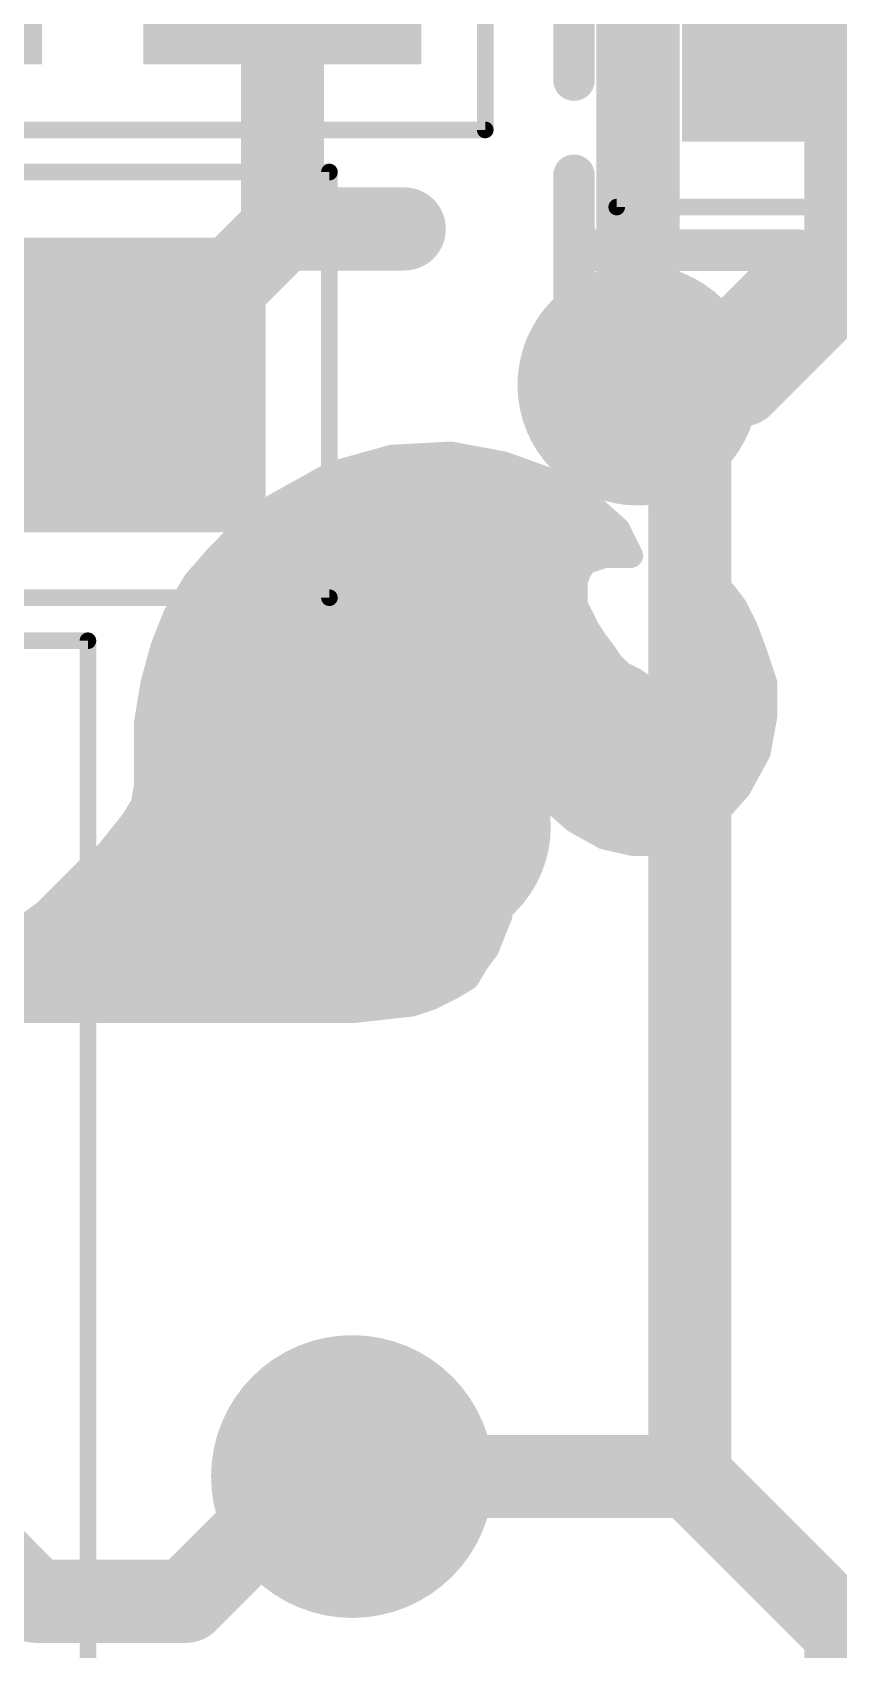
# Model space of a CAD drawing. Extents: x -0.3 to 20.6, y -0.3 to 38.4.
# Drawn here: x 14.262 to 16.727, y 10.901 to 15.84 of the extents above; entities that cross this region are included whole.
import ezdxf

# ---------------------------------------------------------------- set-up
doc = ezdxf.new("R2010")
doc.units = 0
for name, color, linetype in [('1', 12, 'CONTINUOUS'), ('16', 132, 'CONTINUOUS'), ('18', 110, 'CONTINUOUS'), ('22', 40, 'CONTINUOUS'), ('39', 12, 'CONTINUOUS')]:
    doc.layers.add(name, color=color, linetype=linetype)

# ---------------------------------------------------------------- blocks, each defined once
blk = doc.blocks.new('RECT')
blk.add_solid([(-0.5, -0.5), (0.5, -0.5), (-0.5, 0.5), (0.5, 0.5)])
blk = doc.blocks.new('ROUNDV')
at = {"const_width": 0.5}
blk.add_lwpolyline([(0, -0.25, 1), (0, 0.25, 1), (0, -0.25)], format="xyb", dxfattribs=at)

msp = doc.modelspace()

# ---------------------------------------------------------------- linework, layer by layer
at = {"layer": '1', "const_width": 0.254}
for points in [[(15.0263, 16.1925), (15.0263, 15.24)], [(16.7481, 16.0569), (16.7481, 15.0813)], [(15.0263, 15.24), (14.55, 14.7637)], [(15.0263, 15.24), (15.3988, 15.24)], [(16.7481, 15.0813), (16.4306, 14.7637)], [(16.4306, 14.7637), (16.1131, 14.7637)], [(13.8113, 11.5094), (14.2716, 11.049)], [(14.732, 11.049), (15.113, 11.43)], [(15.113, 11.43), (15.24, 11.43)], [(14.2716, 11.049), (14.732, 11.049)]]:
    msp.add_lwpolyline(points, dxfattribs=at)
at = {"layer": '1', "const_width": 0.127}
for points in [[(15.0263, 15.3035, 1), (15.0263, 15.1765)], [(15.0712, 15.1951, 1), (14.9813, 15.2849)], [(15.3988, 15.1765, 1), (15.3988, 15.3035)], [(14.9628, 15.24, 1), (15.0898, 15.24)], [(16.793, 15.0363, 1), (16.7032, 15.1262)], [(16.6846, 15.0813, 1), (16.8116, 15.0813)], [(14.5051, 14.8087, 1), (14.5949, 14.7188)], [(16.1131, 14.8272, 1), (16.1131, 14.7003)], [(16.3857, 14.8087, 1), (16.4755, 14.7188)], [(16.4306, 14.7003, 1), (16.4306, 14.8272)], [(15.113, 11.4935, 1), (15.113, 11.3665)], [(15.1579, 11.3851, 1), (15.0681, 11.4749)], [(15.24, 11.3665, 1), (15.24, 11.4935)], [(14.2716, 11.1125, 1), (14.2716, 10.9855)], [(14.732, 10.9855, 1), (14.732, 11.1125)], [(14.2267, 11.0041, 1), (14.3165, 11.0939)], [(14.6871, 11.0939, 1), (14.7769, 11.0041)]]:
    msp.add_lwpolyline(points, format="xyb", dxfattribs=at)
at = {"layer": '16', "const_width": 0.254}
for points in [[(16.1131, 16.2719), (16.1131, 14.7637)], [(16.2719, 14.605), (16.1131, 14.7637)], [(16.2719, 11.43), (16.2719, 14.605)], [(15.24, 11.43), (16.2719, 11.43)], [(16.2719, 11.43), (16.7481, 10.9538)], [(16.7481, 10.9538), (16.7481, 10.1759)]]:
    msp.add_lwpolyline(points, dxfattribs=at)
at = {"layer": '16', "const_width": 0.127}
for points in [[(16.158, 14.8087, 1), (16.0682, 14.7188)], [(16.0496, 14.7637, 1), (16.1766, 14.7637)], [(16.3354, 14.605, 1), (16.2084, 14.605)], [(16.227, 14.5601, 1), (16.3168, 14.6499)], [(15.24, 11.4935, 1), (15.24, 11.3665)], [(16.3168, 11.4749, 1), (16.227, 11.3851)], [(16.2719, 11.3665, 1), (16.2719, 11.4935)], [(16.2084, 11.43, 1), (16.3354, 11.43)], [(16.8116, 10.9538, 1), (16.6846, 10.9538)], [(16.7032, 10.9088, 1), (16.793, 10.9987)]]:
    msp.add_lwpolyline(points, format="xyb", dxfattribs=at)
at = {"layer": '22'}
for points, const_width in [([(15.9175, 15.6947), (15.9175, 16.1523)], 0.127), ([(16.3751, 15.6947), (16.6039, 15.9235)], 0.127), ([(15.9175, 14.9463), (15.9175, 15.4039)], 0.127), ([(16.6039, 15.1751), (15.9175, 15.1751)], 0.127), ([(16.3751, 14.9463), (16.6039, 15.1751)], 0.127), ([(15.1809, 14.4928), (15.3609, 14.5428)], 0.0762), ([(15.3609, 14.5428), (15.5409, 14.5528)], 0.0762), ([(15.5409, 14.5528), (15.7009, 14.5228)], 0.0762), ([(15.0009, 14.3928), (15.1809, 14.4928)], 0.0762), ([(15.7009, 14.5228), (15.8409, 14.4728)], 0.0762), ([(15.1543, 14.478), (15.8264, 14.478)], 0.0762), ([(15.8409, 14.4728), (15.9609, 14.4028)], 0.0762), ([(14.9109, 14.3228), (15.0009, 14.3928)], 0.0762), ([(15.0171, 14.4018), (15.9621, 14.4018)], 0.0762), ([(15.9609, 14.4028), (16.0509, 14.3228)], 0.0762), ([(14.8309, 14.2428), (14.9109, 14.3228)], 0.0762), ([(14.9145, 14.3256), (16.0478, 14.3256)], 0.0762), ([(16.0509, 14.3228), (16.0909, 14.2428)], 0.0762), ([(14.7609, 14.1628), (14.8309, 14.2428)], 0.0762), ([(14.8375, 14.2494), (16.0876, 14.2494)], 0.0762), ([(16.0109, 14.2428), (15.9809, 14.2328)], 0.0762), ([(16.0909, 14.2428), (16.0109, 14.2428)], 0.0762), ([(15.9309, 14.1928), (15.9209, 14.1628)], 0.0762), ([(15.9509, 14.2228), (15.9309, 14.1928)], 0.0762), ([(15.9809, 14.2328), (15.9509, 14.2228)], 0.0762), ([(14.7009, 14.0628), (14.7609, 14.1628)], 0.0762), ([(14.77, 14.1732), (15.9244, 14.1732)], 0.0762), ([(15.9209, 14.1628), (15.9209, 14.0928)], 0.0762), ([(14.7215, 14.097), (15.9209, 14.097)], 0.0762), ([(15.9209, 14.0928), (15.9409, 14.0528)], 0.0762), ([(16.3709, 14.1028), (16.3709, 14.1328)], 0.0762), ([(16.3709, 14.1328), (16.3809, 14.1228)], 0.0762), ([(16.3809, 14.0728), (16.3709, 14.1028)], 0.0762), ([(16.3729, 14.097), (16.4003, 14.097)], 0.0762), ([(16.3809, 14.1228), (16.4109, 14.0828)], 0.0762), ([(14.6609, 13.9628), (14.7009, 14.0628)], 0.0762), ([(15.9409, 14.0528), (15.9609, 14.0128)], 0.0762), ([(16.3709, 14.0028), (16.3809, 14.0428)], 0.0762), ([(16.3809, 14.0428), (16.3809, 14.0728)], 0.0762), ([(16.4109, 14.0828), (16.4409, 14.0228)], 0.0762), ([(14.6841, 14.0208), (15.9569, 14.0208)], 0.0762), ([(15.9609, 14.0128), (15.9809, 13.9828)], 0.0762), ([(16.3609, 13.9528), (16.3709, 14.0028)], 0.0762), ([(16.3754, 14.0208), (16.4417, 14.0208)], 0.0762), ([(16.4409, 14.0228), (16.4709, 13.9428)], 0.0762), ([(14.6309, 13.8528), (14.6609, 13.9628)], 0.0762), ([(14.656, 13.9446), (16.0096, 13.9446)], 0.0762), ([(15.9809, 13.9828), (16.0109, 13.9428)], 0.0762), ([(16.0109, 13.9428), (16.0309, 13.9128)], 0.0762), ([(16.3409, 13.9128), (16.3609, 13.9528)], 0.0762), ([(16.3568, 13.9446), (16.4703, 13.9446)], 0.0762), ([(16.4709, 13.9428), (16.5009, 13.8528)], 0.0762), ([(16.0309, 13.9128), (16.0609, 13.8828)], 0.0762), ([(16.3109, 13.8728), (16.3409, 13.9128)], 0.0762), ([(14.6109, 13.7328), (14.6309, 13.8528)], 0.0762), ([(14.6352, 13.8684), (16.0898, 13.8684)], 0.0762), ([(16.0609, 13.8828), (16.1009, 13.8628)], 0.0762), ([(16.1009, 13.8628), (16.1309, 13.8428)], 0.0762), ([(16.1309, 13.8428), (16.1709, 13.8328)], 0.0762), ([(16.2309, 13.8328), (16.2509, 13.8428)], 0.0762), ([(16.2509, 13.8428), (16.2809, 13.8528)], 0.0762), ([(16.2809, 13.8528), (16.3109, 13.8728)], 0.0762), ([(16.3043, 13.8684), (16.4957, 13.8684)], 0.0762), ([(16.5009, 13.8528), (16.5009, 13.7528)], 0.0762), ([(14.6208, 13.7922), (16.5009, 13.7922)], 0.0762), ([(16.1709, 13.8328), (16.2009, 13.8228)], 0.0762), ([(16.2009, 13.8228), (16.2309, 13.8328)], 0.0762), ([(16.5009, 13.7528), (16.4809, 13.6428)], 0.0762), ([(14.6109, 13.5428), (14.6109, 13.7328)], 0.0762), ([(14.6109, 13.716), (16.4942, 13.716)], 0.0762), ([(15.4709, 13.6628), (15.4209, 13.6228)], 0.0762), ([(15.5309, 13.6828), (15.4709, 13.6628)], 0.0762), ([(15.6009, 13.6828), (15.5309, 13.6828)], 0.0762), ([(15.6709, 13.6528), (15.6009, 13.6828)], 0.0762), ([(15.7509, 13.5828), (15.6709, 13.6528)], 0.0762), ([(14.6109, 13.6398), (15.4422, 13.6398)], 0.0762), ([(15.4209, 13.6228), (15.3809, 13.5628)], 0.0762), ([(15.6858, 13.6398), (16.4793, 13.6398)], 0.0762), ([(16.4809, 13.6428), (16.4209, 13.5328)], 0.0762), ([(14.6109, 13.5636), (15.3815, 13.5636)], 0.0762), ([(15.3809, 13.5628), (15.3609, 13.4828)], 0.0762), ([(15.8409, 13.5028), (15.7509, 13.5828)], 0.0762), ([(15.7726, 13.5636), (16.4377, 13.5636)], 0.0762), ([(14.6009, 13.4828), (14.6109, 13.5428)], 0.0762), ([(15.9209, 13.4328), (15.8409, 13.5028)], 0.0762), ([(16.4209, 13.5328), (16.3409, 13.4428)], 0.0762), ([(14.5709, 13.4328), (14.6009, 13.4828)], 0.0762), ([(14.6017, 13.4874), (15.3621, 13.4874)], 0.0762), ([(15.3609, 13.4828), (15.3609, 13.4028)], 0.0762), ([(15.8586, 13.4874), (16.3806, 13.4874)], 0.0762), ([(14.5309, 13.3828), (14.5709, 13.4328)], 0.0762), ([(14.5536, 13.4112), (15.3609, 13.4112)], 0.0762), ([(15.3609, 13.4028), (15.3709, 13.3528)], 0.0762), ([(16.0109, 13.3828), (15.9209, 13.4328)], 0.0762), ([(15.9598, 13.4112), (16.2967, 13.4112)], 0.0762), ([(16.3409, 13.4428), (16.2709, 13.3928)], 0.0762), ([(14.4909, 13.3328), (14.5309, 13.3828)], 0.0762), ([(15.3709, 13.3528), (15.3909, 13.3028)], 0.0762), ([(15.6609, 13.3328), (15.6709, 13.3528)], 0.0762), ([(15.6709, 13.3528), (15.6809, 13.3628)], 0.0762), ([(15.6809, 13.3628), (15.6909, 13.3428)], 0.0762), ([(16.1009, 13.3628), (16.0109, 13.3828)], 0.0762), ([(16.1809, 13.3628), (16.1009, 13.3628)], 0.0762), ([(16.2709, 13.3928), (16.1809, 13.3628)], 0.0762), ([(14.4309, 13.2828), (14.4909, 13.3328)], 0.0762), ([(14.4927, 13.335), (15.3781, 13.335)], 0.0762), ([(15.3909, 13.3028), (15.4109, 13.2728)], 0.0762), ([(15.6409, 13.2828), (15.6509, 13.3128)], 0.0762), ([(15.6509, 13.3128), (15.6609, 13.3328)], 0.0762), ([(15.662, 13.335), (15.6909, 13.335)], 0.0762), ([(15.6909, 13.3428), (15.6909, 13.3228)], 0.0762), ([(15.6909, 13.3228), (15.7009, 13.2828)], 0.0762), ([(14.3709, 13.2228), (14.4309, 13.2828)], 0.0762), ([(14.4069, 13.2588), (15.425, 13.2588)], 0.0762), ([(15.4109, 13.2728), (15.4409, 13.2428)], 0.0762), ([(15.6009, 13.2428), (15.6209, 13.2628)], 0.0762), ([(15.6169, 13.2588), (15.7009, 13.2588)], 0.0762), ([(15.6209, 13.2628), (15.6409, 13.2828)], 0.0762), ([(15.7009, 13.2828), (15.7009, 13.2028)], 0.0762), ([(14.3009, 13.1528), (14.3709, 13.2228)], 0.0762), ([(15.4409, 13.2428), (15.4809, 13.2228)], 0.0762), ([(15.4809, 13.2228), (15.5109, 13.2128)], 0.0762), ([(15.5109, 13.2128), (15.5409, 13.2128)], 0.0762), ([(15.5409, 13.2128), (15.5709, 13.2228)], 0.0762), ([(15.5709, 13.2228), (15.6009, 13.2428)], 0.0762), ([(15.7009, 13.2028), (15.6909, 13.1428)], 0.0762), ([(14.2309, 13.1028), (14.3009, 13.1528)], 0.0762), ([(14.3307, 13.1826), (15.6976, 13.1826)], 0.0762), ([(14.1709, 13.0428), (14.2309, 13.1028)], 0.0762), ([(14.236, 13.1064), (15.6764, 13.1064)], 0.0762), ([(15.6909, 13.1428), (15.6709, 13.0928)], 0.0762), ([(15.6709, 13.0928), (15.6509, 13.0428)], 0.0762), ([(14.1558, 13.0302), (15.6415, 13.0302)], 0.0762), ([(15.6209, 13.0028), (15.5909, 12.9528)], 0.0762), ([(15.6509, 13.0428), (15.6209, 13.0028)], 0.0762), ([(14.0721, 12.954), (15.5917, 12.954)], 0.0762), ([(15.5909, 12.9528), (15.5409, 12.9228)], 0.0762), ([(15.5409, 12.9228), (15.4809, 12.8928)], 0.0762), ([(13.9834, 12.8778), (15.4359, 12.8778)], 0.0762), ([(15.3309, 12.8628), (15.2409, 12.8528)], 0.0762), ([(15.4209, 12.8728), (15.3309, 12.8628)], 0.0762), ([(15.4809, 12.8928), (15.4209, 12.8728)], 0.0762), ([(15.2409, 12.8528), (13.9609, 12.8528)], 0.0762)]:
    msp.add_lwpolyline(points, dxfattribs=dict(at, const_width=const_width))
for points, const_width in [([(15.8858, 15.6947, 1), (15.9493, 15.6947)], 0.0635), ([(16.3527, 15.7172, 1), (16.3976, 15.6723)], 0.0635), ([(15.9493, 15.4039, 1), (15.8858, 15.4039)], 0.0635), ([(15.9175, 15.2069, 1), (15.9175, 15.1434)], 0.0635), ([(16.6264, 15.1527, 1), (16.5815, 15.1976)], 0.0635), ([(16.6039, 15.1434, 1), (16.6039, 15.2069)], 0.0635), ([(15.8858, 14.9463, 1), (15.9493, 14.9463)], 0.0635), ([(16.3527, 14.9688, 1), (16.3976, 14.9239)], 0.0635), ([(15.3599, 14.5618, 1), (15.362, 14.5238)], 0.0381), ([(15.366, 14.5245, 1), (15.3558, 14.5612)], 0.0381), ([(15.5444, 14.5715, 1), (15.5374, 14.5341)], 0.0381), ([(15.542, 14.5338, 1), (15.5399, 14.5718)], 0.0381), ([(15.1758, 14.5112, 1), (15.186, 14.4745)], 0.0381), ([(15.1902, 14.4762, 1), (15.1717, 14.5095)], 0.0381), ([(15.7073, 14.5408, 1), (15.6945, 14.5049)], 0.0381), ([(15.6974, 14.5041, 1), (15.7044, 14.5415)], 0.0381), ([(15.1543, 14.4971, 1), (15.1543, 14.459)], 0.0381), ([(15.8505, 14.4893, 1), (15.8313, 14.4564)], 0.0381), ([(15.8264, 14.459, 1), (15.8264, 14.4971)], 0.0381), ([(15.8345, 14.4549, 1), (15.8473, 14.4908)], 0.0381), ([(14.9917, 14.4095, 1), (15.0102, 14.3762)], 0.0381), ([(15.0126, 14.3778, 1), (14.9892, 14.4078)], 0.0381), ([(15.0171, 14.4209, 1), (15.0171, 14.3828)], 0.0381), ([(15.9736, 14.4171, 1), (15.9483, 14.3886)], 0.0381), ([(15.9513, 14.3864, 1), (15.9705, 14.4193)], 0.0381), ([(15.9621, 14.3828, 1), (15.9621, 14.4209)], 0.0381), ([(14.8992, 14.3378, 1), (14.9226, 14.3078)], 0.0381), ([(14.9145, 14.3447, 1), (14.9145, 14.3066)], 0.0381), ([(14.9244, 14.3093, 1), (14.8975, 14.3363)], 0.0381), ([(16.068, 14.3313, 1), (16.0339, 14.3143)], 0.0381), ([(16.0383, 14.3086, 1), (16.0636, 14.3371)], 0.0381), ([(16.0478, 14.3066, 1), (16.0478, 14.3447)], 0.0381), ([(14.8175, 14.2563, 1), (14.8444, 14.2293)], 0.0381), ([(14.8453, 14.2303, 1), (14.8166, 14.2554)], 0.0381), ([(14.8375, 14.2685, 1), (14.8375, 14.2304)], 0.0381), ([(16.0109, 14.2619, 1), (16.0109, 14.2238)], 0.0381), ([(16.017, 14.2247, 1), (16.0049, 14.2609)], 0.0381), ([(16.0876, 14.2304, 1), (16.0876, 14.2685)], 0.0381), ([(16.0909, 14.2238, 1), (16.0909, 14.2619)], 0.0381), ([(15.949, 14.1868, 1), (15.9129, 14.1988)], 0.0381), ([(15.9449, 14.2409, 1), (15.957, 14.2047)], 0.0381), ([(15.9668, 14.2122, 1), (15.9351, 14.2334)], 0.0381), ([(15.9749, 14.2509, 1), (15.987, 14.2147)], 0.0381), ([(15.987, 14.2147, 1), (15.9749, 14.2509)], 0.0381), ([(16.0739, 14.2343, 1), (16.108, 14.2513)], 0.0381), ([(14.7466, 14.1754, 1), (14.7753, 14.1503)], 0.0381), ([(14.7773, 14.153, 1), (14.7446, 14.1726)], 0.0381), ([(14.77, 14.1923, 1), (14.77, 14.1542)], 0.0381), ([(15.94, 14.1628, 1), (15.9019, 14.1628)], 0.0381), ([(15.9029, 14.1688, 1), (15.939, 14.1568)], 0.0381), ([(15.9151, 14.2034, 1), (15.9468, 14.1822)], 0.0381), ([(15.9244, 14.1542, 1), (15.9244, 14.1923)], 0.0381), ([(14.7215, 14.1161, 1), (14.7215, 14.078)], 0.0381), ([(15.938, 14.1013, 1), (15.9039, 14.0843)], 0.0381), ([(15.9209, 14.078, 1), (15.9209, 14.1161)], 0.0381), ([(16.3844, 14.1463, 1), (16.3575, 14.1193)], 0.0381), ([(16.39, 14.1328, 1), (16.3519, 14.1328)], 0.0381), ([(16.389, 14.1088, 1), (16.3529, 14.0968)], 0.0381), ([(16.3729, 14.1161, 1), (16.3729, 14.078)], 0.0381), ([(16.3962, 14.1342, 1), (16.3657, 14.1114)], 0.0381), ([(16.3675, 14.1093, 1), (16.3944, 14.1363)], 0.0381), ([(16.4003, 14.078, 1), (16.4003, 14.1161)], 0.0381), ([(14.6846, 14.0726, 1), (14.7173, 14.053)], 0.0381), ([(14.7186, 14.0557, 1), (14.6833, 14.0699)], 0.0381), ([(15.9019, 14.0928, 1), (15.94, 14.0928)], 0.0381), ([(15.958, 14.0613, 1), (15.9239, 14.0443)], 0.0381), ([(15.9239, 14.0443, 1), (15.958, 14.0613)], 0.0381), ([(16.3519, 14.1028, 1), (16.39, 14.1028)], 0.0381), ([(16.4, 14.0728, 1), (16.3619, 14.0728)], 0.0381), ([(16.3994, 14.0382, 1), (16.3625, 14.0474)], 0.0381), ([(16.3629, 14.0668, 1), (16.399, 14.0788)], 0.0381), ([(16.428, 14.0913, 1), (16.3939, 14.0743)], 0.0381), ([(16.3957, 14.0714, 1), (16.4262, 14.0942)], 0.0381), ([(14.6841, 14.0399, 1), (14.6841, 14.0018)], 0.0381), ([(15.9768, 14.0234, 1), (15.9451, 14.0022)], 0.0381), ([(15.9439, 14.0043, 1), (15.978, 14.0213)], 0.0381), ([(15.9569, 14.0018, 1), (15.9569, 14.0399)], 0.0381), ([(16.3896, 13.9991, 1), (16.3523, 14.0065)], 0.0381), ([(16.3754, 14.0399, 1), (16.3754, 14.0018)], 0.0381), ([(16.3619, 14.0428, 1), (16.4, 14.0428)], 0.0381), ([(16.4588, 14.0295, 1), (16.4231, 14.0161)], 0.0381), ([(16.4239, 14.0143, 1), (16.458, 14.0313)], 0.0381), ([(16.4417, 14.0018, 1), (16.4417, 14.0399)], 0.0381), ([(14.656, 13.9637, 1), (14.656, 13.9256)], 0.0381), ([(14.6433, 13.9699, 1), (14.6786, 13.9557)], 0.0381), ([(14.6793, 13.9578, 1), (14.6426, 13.9678)], 0.0381), ([(15.9962, 13.9942, 1), (15.9657, 13.9714)], 0.0381), ([(15.9651, 13.9722, 1), (15.9968, 13.9934)], 0.0381), ([(16.0268, 13.9534, 1), (15.9951, 13.9322)], 0.0381), ([(16.0096, 13.9256, 1), (16.0096, 13.9637)], 0.0381), ([(16.3568, 13.9637, 1), (16.3568, 13.9256)], 0.0381), ([(16.378, 13.9443, 1), (16.3439, 13.9613)], 0.0381), ([(16.3525, 14.0074, 1), (16.3894, 13.9982)], 0.0381), ([(16.489, 13.9488, 1), (16.4529, 13.9368)], 0.0381), ([(16.4703, 13.9256, 1), (16.4703, 13.9637)], 0.0381), ([(15.9957, 13.9314, 1), (16.0262, 13.9542)], 0.0381), ([(16.0444, 13.9263, 1), (16.0175, 13.8993)], 0.0381), ([(16.0151, 13.9022, 1), (16.0468, 13.9234)], 0.0381), ([(16.3239, 13.9213, 1), (16.358, 13.9043)], 0.0381), ([(16.3562, 13.9014, 1), (16.3257, 13.9242)], 0.0381), ([(16.3423, 13.9565, 1), (16.3796, 13.9491)], 0.0381), ([(16.4531, 13.9361, 1), (16.4888, 13.9495)], 0.0381), ([(14.6497, 13.8497, 1), (14.6121, 13.8559)], 0.0381), ([(14.6352, 13.8875, 1), (14.6352, 13.8494)], 0.0381), ([(16.0695, 13.8999, 1), (16.0524, 13.8658)], 0.0381), ([(16.0475, 13.8693, 1), (16.0744, 13.8963)], 0.0381), ([(16.1115, 13.8787, 1), (16.0904, 13.847)], 0.0381), ([(16.0898, 13.8494, 1), (16.0898, 13.8875)], 0.0381), ([(16.0924, 13.8458, 1), (16.1095, 13.8799)], 0.0381), ([(16.1356, 13.8613, 1), (16.1263, 13.8243)], 0.0381), ([(16.2449, 13.8609, 1), (16.257, 13.8247)], 0.0381), ([(16.2595, 13.8258, 1), (16.2424, 13.8599)], 0.0381), ([(16.2704, 13.8687, 1), (16.2915, 13.837)], 0.0381), ([(16.287, 13.8347, 1), (16.2749, 13.8709)], 0.0381), ([(16.3043, 13.8875, 1), (16.3043, 13.8494)], 0.0381), ([(16.2957, 13.8842, 1), (16.3262, 13.8614)], 0.0381), ([(16.3215, 13.857, 1), (16.3004, 13.8887)], 0.0381), ([(16.52, 13.8528, 1), (16.4819, 13.8528)], 0.0381), ([(16.4957, 13.8494, 1), (16.4957, 13.8875)], 0.0381), ([(14.6208, 13.8113, 1), (14.6208, 13.7732)], 0.0381), ([(14.6126, 13.8578, 1), (14.6493, 13.8478)], 0.0381), ([(16.1204, 13.827, 1), (16.1415, 13.8587)], 0.0381), ([(16.177, 13.8509, 1), (16.1649, 13.8147)], 0.0381), ([(16.1663, 13.8143, 1), (16.1756, 13.8513)], 0.0381), ([(16.1949, 13.8409, 1), (16.207, 13.8047)], 0.0381), ([(16.1949, 13.8047, 1), (16.207, 13.8409)], 0.0381), ([(16.2224, 13.8499, 1), (16.2395, 13.8158)], 0.0381), ([(16.237, 13.8147, 1), (16.2249, 13.8509)], 0.0381), ([(16.4829, 13.8468, 1), (16.519, 13.8588)], 0.0381), ([(16.5009, 13.7732, 1), (16.5009, 13.8113)], 0.0381), ([(16.5197, 13.7494, 1), (16.4822, 13.7562)], 0.0381), ([(14.5921, 13.7359, 1), (14.6297, 13.7297)], 0.0381), ([(14.6109, 13.7351, 1), (14.6109, 13.697)], 0.0381), ([(14.63, 13.7328, 1), (14.5919, 13.7328)], 0.0381), ([(16.4819, 13.7528, 1), (16.52, 13.7528)], 0.0381), ([(16.4942, 13.697, 1), (16.4942, 13.7351)], 0.0381), ([(15.4649, 13.6809, 1), (15.477, 13.6447)], 0.0381), ([(15.4828, 13.6479, 1), (15.459, 13.6777)], 0.0381), ([(15.5309, 13.7019, 1), (15.5309, 13.6638)], 0.0381), ([(15.537, 13.6647, 1), (15.5249, 13.7009)], 0.0381), ([(15.6084, 13.7003, 1), (15.5934, 13.6653)], 0.0381), ([(15.6009, 13.6638, 1), (15.6009, 13.7019)], 0.0381), ([(15.6835, 13.6671, 1), (15.6584, 13.6385)], 0.0381), ([(15.6634, 13.6353, 1), (15.6784, 13.6703)], 0.0381), ([(14.6109, 13.6589, 1), (14.6109, 13.6208)], 0.0381), ([(15.409, 13.6377, 1), (15.4328, 13.6079)], 0.0381), ([(15.4368, 13.6122, 1), (15.4051, 13.6334)], 0.0381), ([(15.4422, 13.6208, 1), (15.4422, 13.6589)], 0.0381), ([(15.6858, 13.6589, 1), (15.6858, 13.6208)], 0.0381), ([(16.4622, 13.6462, 1), (16.4997, 13.6394)], 0.0381), ([(16.4977, 13.6337, 1), (16.4642, 13.6519)], 0.0381), ([(16.4793, 13.6208, 1), (16.4793, 13.6589)], 0.0381), ([(14.6109, 13.5827, 1), (14.6109, 13.5446)], 0.0381), ([(15.3651, 13.5734, 1), (15.3968, 13.5522)], 0.0381), ([(15.3994, 13.5582, 1), (15.3625, 13.5674)], 0.0381), ([(15.3815, 13.5446, 1), (15.3815, 13.5827)], 0.0381), ([(15.7636, 13.5971, 1), (15.7383, 13.5686)], 0.0381), ([(15.7384, 13.5685, 1), (15.7635, 13.5971)], 0.0381), ([(15.7726, 13.5827, 1), (15.7726, 13.5446)], 0.0381), ([(16.4377, 13.5446, 1), (16.4377, 13.5827)], 0.0381), ([(14.5919, 13.5428, 1), (14.63, 13.5428)], 0.0381), ([(14.6297, 13.5397, 1), (14.5921, 13.5459)], 0.0381), ([(15.8535, 13.5171, 1), (15.8284, 13.4885)], 0.0381), ([(15.8283, 13.4886, 1), (15.8536, 13.5171)], 0.0381), ([(16.4042, 13.5419, 1), (16.4377, 13.5237)], 0.0381), ([(16.4352, 13.5202, 1), (16.4067, 13.5455)], 0.0381), ([(14.5821, 13.4859, 1), (14.6197, 13.4797)], 0.0381), ([(14.6017, 13.5065, 1), (14.6017, 13.4684)], 0.0381), ([(14.6173, 13.473, 1), (14.5846, 13.4926)], 0.0381), ([(15.38, 13.4828, 1), (15.3419, 13.4828)], 0.0381), ([(15.3425, 13.4874, 1), (15.3794, 13.4782)], 0.0381), ([(15.3621, 13.4684, 1), (15.3621, 13.5065)], 0.0381), ([(15.8586, 13.5065, 1), (15.8586, 13.4684)], 0.0381), ([(16.3806, 13.4684, 1), (16.3806, 13.5065)], 0.0381), ([(14.5536, 13.4303, 1), (14.5536, 13.3922)], 0.0381), ([(14.5546, 13.4426, 1), (14.5873, 13.423)], 0.0381), ([(14.5858, 13.4209, 1), (14.5561, 13.4447)], 0.0381), ([(15.3796, 13.4065, 1), (15.3423, 13.3991)], 0.0381), ([(15.3609, 13.3922, 1), (15.3609, 13.4303)], 0.0381), ([(15.9302, 13.4495, 1), (15.9117, 13.4162)], 0.0381), ([(15.9084, 13.4185, 1), (15.9335, 13.4471)], 0.0381), ([(15.9598, 13.4303, 1), (15.9598, 13.3922)], 0.0381), ([(16.2967, 13.3922, 1), (16.2967, 13.4303)], 0.0381), ([(16.3267, 13.4555, 1), (16.3552, 13.4302)], 0.0381), ([(16.352, 13.4273, 1), (16.3299, 13.4583)], 0.0381), ([(14.5161, 13.3947, 1), (14.5458, 13.3709)], 0.0381), ([(14.5458, 13.3709, 1), (14.5161, 13.3947)], 0.0381), ([(15.3419, 13.4028, 1), (15.38, 13.4028)], 0.0381), ([(15.3886, 13.3599, 1), (15.3533, 13.3457)], 0.0381), ([(15.6575, 13.3663, 1), (15.6844, 13.3393)], 0.0381), ([(15.688, 13.3443, 1), (15.6539, 13.3613)], 0.0381), ([(15.698, 13.3713, 1), (15.6639, 13.3543)], 0.0381), ([(15.6944, 13.3493, 1), (15.6675, 13.3763)], 0.0381), ([(16.0151, 13.4014, 1), (16.0068, 13.3642)], 0.0381), ([(16.0017, 13.3662, 1), (16.0202, 13.3995)], 0.0381), ([(16.1009, 13.3819, 1), (16.1009, 13.3438)], 0.0381), ([(16.0968, 13.3442, 1), (16.1051, 13.3814)], 0.0381), ([(16.1749, 13.3809, 1), (16.187, 13.3447)], 0.0381), ([(16.1809, 13.3438, 1), (16.1809, 13.3819)], 0.0381), ([(16.2599, 13.4083, 1), (16.282, 13.3773)], 0.0381), ([(16.277, 13.3747, 1), (16.2649, 13.4109)], 0.0381), ([(14.4761, 13.3447, 1), (14.5058, 13.3209)], 0.0381), ([(14.4927, 13.3541, 1), (14.4927, 13.316)], 0.0381), ([(14.5031, 13.3182, 1), (14.4787, 13.3474)], 0.0381), ([(15.3523, 13.3491, 1), (15.3896, 13.3565)], 0.0381), ([(15.4068, 13.3134, 1), (15.3751, 13.2922)], 0.0381), ([(15.3781, 13.316, 1), (15.3781, 13.3541)], 0.0381), ([(15.6339, 13.3213, 1), (15.668, 13.3043)], 0.0381), ([(15.669, 13.3068, 1), (15.6329, 13.3188)], 0.0381), ([(15.6439, 13.3413, 1), (15.678, 13.3243)], 0.0381), ([(15.662, 13.3541, 1), (15.662, 13.316)], 0.0381), ([(15.678, 13.3243, 1), (15.6439, 13.3413)], 0.0381), ([(15.71, 13.3428, 1), (15.6719, 13.3428)], 0.0381), ([(15.7094, 13.3274, 1), (15.6725, 13.3182)], 0.0381), ([(15.6719, 13.3228, 1), (15.71, 13.3228)], 0.0381), ([(15.6739, 13.3343, 1), (15.708, 13.3513)], 0.0381), ([(15.6909, 13.316, 1), (15.6909, 13.3541)], 0.0381), ([(14.4069, 13.2779, 1), (14.4069, 13.2398)], 0.0381), ([(14.4187, 13.2974, 1), (14.4431, 13.2682)], 0.0381), ([(14.4444, 13.2693, 1), (14.4175, 13.2963)], 0.0381), ([(15.3733, 13.2957, 1), (15.4086, 13.3099)], 0.0381), ([(15.4244, 13.2863, 1), (15.3975, 13.2593)], 0.0381), ([(15.3951, 13.2622, 1), (15.4268, 13.2834)], 0.0381), ([(15.425, 13.2398, 1), (15.425, 13.2779)], 0.0381), ([(15.6169, 13.2779, 1), (15.6169, 13.2398)], 0.0381), ([(15.6075, 13.2763, 1), (15.6344, 13.2493)], 0.0381), ([(15.6344, 13.2493, 1), (15.6075, 13.2763)], 0.0381), ([(15.6229, 13.2888, 1), (15.659, 13.2768)], 0.0381), ([(15.6544, 13.2693, 1), (15.6275, 13.2963)], 0.0381), ([(15.72, 13.2828, 1), (15.6819, 13.2828)], 0.0381), ([(15.6825, 13.2782, 1), (15.7194, 13.2874)], 0.0381), ([(15.7009, 13.2398, 1), (15.7009, 13.2779)], 0.0381), ([(14.3575, 13.2363, 1), (14.3844, 13.2093)], 0.0381), ([(14.3844, 13.2093, 1), (14.3575, 13.2363)], 0.0381), ([(15.4495, 13.2599, 1), (15.4324, 13.2258)], 0.0381), ([(15.4275, 13.2293, 1), (15.4544, 13.2563)], 0.0381), ([(15.487, 13.2409, 1), (15.4749, 13.2047)], 0.0381), ([(15.4724, 13.2058, 1), (15.4895, 13.2399)], 0.0381), ([(15.5109, 13.2319, 1), (15.5109, 13.1938)], 0.0381), ([(15.5049, 13.1947, 1), (15.517, 13.2309)], 0.0381), ([(15.5349, 13.2309, 1), (15.547, 13.1947)], 0.0381), ([(15.5409, 13.1938, 1), (15.5409, 13.2319)], 0.0381), ([(15.5604, 13.2387, 1), (15.5815, 13.207)], 0.0381), ([(15.577, 13.2047, 1), (15.5649, 13.2409)], 0.0381), ([(15.5875, 13.2563, 1), (15.6144, 13.2293)], 0.0381), ([(15.6115, 13.227, 1), (15.5904, 13.2587)], 0.0381), ([(15.7197, 13.1997, 1), (15.6821, 13.2059)], 0.0381), ([(14.312, 13.1373, 1), (14.2899, 13.1683)], 0.0381), ([(14.3307, 13.2017, 1), (14.3307, 13.1636)], 0.0381), ([(15.6819, 13.2028, 1), (15.72, 13.2028)], 0.0381), ([(15.6976, 13.1636, 1), (15.6976, 13.2017)], 0.0381), ([(14.2444, 13.0893, 1), (14.2175, 13.1163)], 0.0381), ([(14.2875, 13.1663, 1), (14.3144, 13.1393)], 0.0381), ([(15.6721, 13.1459, 1), (15.7097, 13.1397)], 0.0381), ([(15.7086, 13.1357, 1), (15.6733, 13.1499)], 0.0381), ([(15.6764, 13.0874, 1), (15.6764, 13.1255)], 0.0381), ([(15.6533, 13.0999, 1), (15.6886, 13.0857)], 0.0381), ([(15.6886, 13.0857, 1), (15.6533, 13.0999)], 0.0381), ([(15.6373, 12.993, 1), (15.6046, 13.0126)], 0.0381), ([(15.6333, 13.0499, 1), (15.6686, 13.0357)], 0.0381), ([(15.6662, 13.0314, 1), (15.6357, 13.0542)], 0.0381), ([(15.6415, 13.0112, 1), (15.6415, 13.0493)], 0.0381), ([(15.6007, 12.9365, 1), (15.5811, 12.9691)], 0.0381), ([(15.5917, 12.935, 1), (15.5917, 12.9731)], 0.0381), ([(15.6057, 13.0142, 1), (15.6362, 12.9914)], 0.0381), ([(15.5311, 12.9391, 1), (15.5507, 12.9065)], 0.0381), ([(15.5495, 12.9058, 1), (15.5324, 12.9399)], 0.0381), ([(15.5746, 12.9626, 1), (15.6073, 12.943)], 0.0381), ([(15.3288, 12.8817, 1), (15.333, 12.8439)], 0.0381), ([(15.333, 12.8439, 1), (15.3288, 12.8817)], 0.0381), ([(15.4149, 12.8909, 1), (15.427, 12.8547)], 0.0381), ([(15.423, 12.8539, 1), (15.4188, 12.8917)], 0.0381), ([(15.4359, 12.8588, 1), (15.4359, 12.8969)], 0.0381), ([(15.4724, 12.9099, 1), (15.4895, 12.8758)], 0.0381), ([(15.487, 12.8747, 1), (15.4749, 12.9109)], 0.0381), ([(15.2388, 12.8717, 1), (15.243, 12.8339)], 0.0381), ([(15.2409, 12.8338, 1), (15.2409, 12.8719)], 0.0381)]:
    msp.add_lwpolyline(points, format="xyb", dxfattribs=dict(at, const_width=const_width))
at = {"layer": '39', "const_width": 0.0508}
for points in [[(16.0481, 15.3069), (16.0481, 18.5069)], [(15.6463, 16.8425), (15.6463, 15.5425)], [(15.6463, 15.5425), (13.2462, 15.5425)], [(12.77, 15.4138), (15.17, 15.4138)], [(15.17, 15.4138), (15.17, 14.1138)], [(17.4481, 15.3069), (16.0481, 15.3069)], [(15.17, 14.1138), (12.77, 14.1138)], [(13.0319, 13.9825), (14.4319, 13.9825)], [(14.4319, 13.9825), (14.4319, 10.7825)]]:
    msp.add_lwpolyline(points, dxfattribs=at)
at = {"layer": '39', "const_width": 0.0254}
for points in [[(15.6463, 15.5298, 1), (15.6463, 15.5552)], [(15.6335, 15.5425, 1), (15.659, 15.5425)], [(15.1827, 15.4138, 1), (15.1573, 15.4138)], [(15.17, 15.401, 1), (15.17, 15.4265)], [(16.0481, 15.3196, 1), (16.0481, 15.2942)], [(16.0354, 15.3069, 1), (16.0608, 15.3069)], [(15.1573, 14.1138, 1), (15.1827, 14.1138)], [(15.17, 14.1011, 1), (15.17, 14.1265)], [(14.4446, 13.9825, 1), (14.4192, 13.9825)], [(14.4319, 13.9698, 1), (14.4319, 13.9952)]]:
    msp.add_lwpolyline(points, format="xyb", dxfattribs=at)

# ---------------------------------------------------------------- block references
at = {"layer": '1', "xscale": 0.85, "yscale": 0.9}
for p in [(13.8663, 16.1925), (15.0263, 16.1925), (14.55, 14.7637)]:
    msp.add_blockref('RECT', p, dxfattribs=at)
at = {"layer": '1', "xscale": 1.1, "rotation": 270}
msp.add_blockref('RECT', (16.7481, 16.0569), dxfattribs=at)
at = {"layer": '18'}
for p, xscale, yscale in [((16.1131, 14.7637), 0.7366, 0.7366), ((16.1131, 14.7637), 0.7366, 0.7366), ((15.4781, 13.4144), 0.7366, 0.7366), ((15.4781, 13.4144), 0.7366, 0.7366), ((15.24, 11.43), 0.8636, 0.8636), ((15.24, 11.43), 0.8636, 0.8636)]:
    msp.add_blockref('ROUNDV', p, dxfattribs=dict(at, xscale=xscale, yscale=yscale))

doc.saveas('drawing.dxf')
